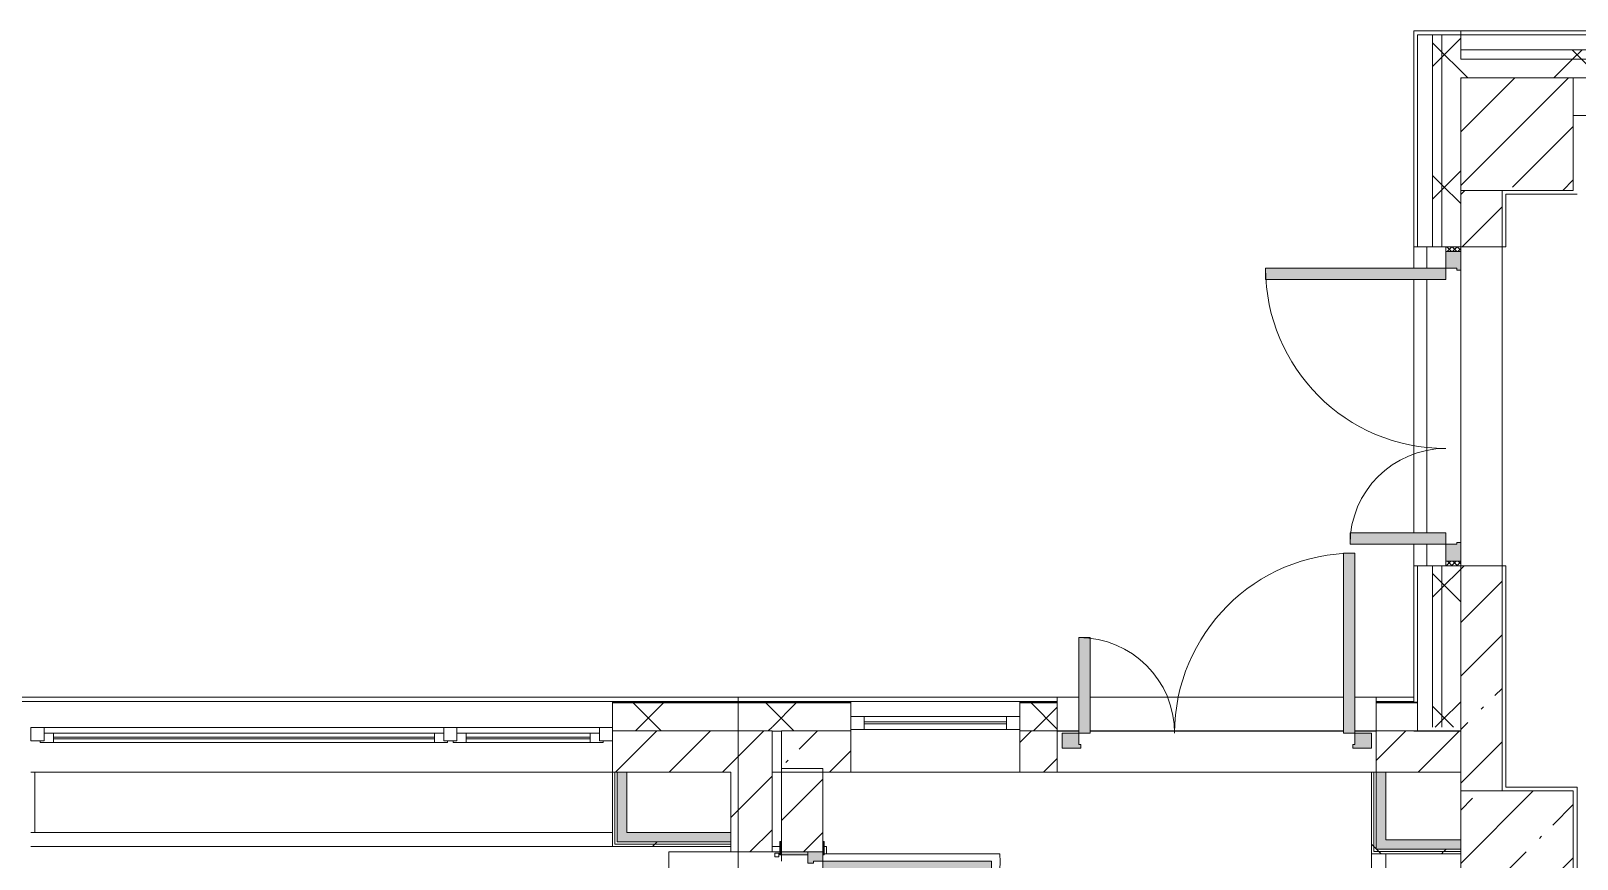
# Model space of a CAD drawing. Header units: millimetres. Extents: x 81494 to 296443, y -8553 to 29000.
# Drawn here: x 203973 to 212213, y 22937 to 27350 of the extents above; entities that cross this region are included whole.
import ezdxf

# ---------------------------------------------------------------- set-up
doc = ezdxf.new("R2010")
doc.units = ezdxf.units.MM
for name, color, linetype, lineweight, true_color in [('A-DOOR-5', 7, 'Continuous', 5, 0xe2e2e2), ('A-DOOR-6', 7, 'Continuous', 5, 0xaaaaaa), ('A-DOOR-FRAM-4', 7, 'Continuous', 5, 0xe2e2e2), ('A-DOOR-FRAM-5', 7, 'Continuous', 5, 0xaaaaaa), ('A-FLOR-2', 7, 'Continuous', 5, 0xaaaaaa), ('I-WALL-2', 7, 'Continuous', 9, 0xe7e7e7)]:
    doc.layers.add(name, color=color, linetype=linetype, lineweight=lineweight, true_color=true_color)
for name, color, linetype, lineweight in [('A-GLAZ-3', 7, 'Continuous', 5), ('A-WALL', 7, 'Continuous', 9), ('A-WALL-4', 7, 'Continuous', 5), ('I-WALL-3', 7, 'Continuous', 5), ('S-COLS-1', 7, 'Continuous', 5), ('S-STRS-MBND-1', 7, 'Continuous', 5), ('Оси', 7, 'Continuous', 9)]:
    doc.layers.add(name, color=color, linetype=linetype, lineweight=lineweight)
pattern_1 = [(45, (169433.17, 0), (-285.123, 285.123), []), (45, (169718.3, 0), (-285.123, 285.123), [504.031, -100.806, 16.764, -84.042])]
pattern_2 = [(45, (169433.17, 0), (-353.5534, 353.5534), []), (135, (169433.17, 0), (-353.5534, -353.5534), [])]
pattern_3 = [(45, (169433.2, 0), (-530.33, 530.33), []), (135, (169433.2, 0), (-530.33, -530.33), [])]

# ---------------------------------------------------------------- blocks, each defined once
blk = doc.blocks.new('BSC_Колонна _Прямоугольная - 600х600-V199-1_3_4_птичка')
at = {"layer": 'S-COLS-1'}
h = blk.add_hatch(dxfattribs=at)
h.set_pattern_fill('FP_131', color=256, style=0, pattern_type=2)
h.set_pattern_definition([(45, (-42460, -26800), (-285.123, 285.123), []), (45, (-42174.88, -26800), (-285.123, 285.123), [504.031, -100.806, 16.764, -84.042])])
h.paths.add_polyline_path([(-80, -300), (300, -300), (300, 300), (-300, 300), (-300, -300)])
for p, q in [((300, 300), (-300, 300)), ((-300, 300), (-300, -300)), ((300, -300), (300, 300)), ((-300, -300), (300, -300))]:
    blk.add_line(p, q, dxfattribs=at)
blk = doc.blocks.new('BSC_Колонна _Прямоугольная - 600х600-V210-1_3_4_птичка')
at = {"layer": 'S-COLS-1'}
h = blk.add_hatch(dxfattribs=at)
h.set_pattern_fill('FP_141', color=256, style=0, pattern_type=2)
h.set_pattern_definition([(45, (-42460, -23000), (-285.123, 285.123), []), (45, (-42174.88, -23000), (-285.123, 285.123), [504.031, -100.806, 16.764, -84.042])])
h.paths.add_polyline_path([(300, -300), (300, 300), (-300, 300), (-300, -300), (-80, -300)])
for p, q in [((300, 300), (-300, 300)), ((-300, 300), (-300, -300)), ((300, -300), (300, 300)), ((-300, -300), (300, -300))]:
    blk.add_line(p, q, dxfattribs=at)
blk = doc.blocks.new('110_Дверь_СКБ_2Ст - Д-1 Лестничная клетка EIS60-24280000-1_3_4_птичка')
at = {"layer": 'A-DOOR-5'}
for points in [[(-637.5, 1010), (-637.5, 110), (-587.5, 110), (-587.5, 1010), (-617.3, 1010)], [(639.2, 510), (612.5, 510), (612.5, 110), (662.5, 110), (662.5, 510)], [(702.2, 30), (697.5, 30), (702.2, -110), (712.5, -110), (712.5, 30), (706.7, 30)]]:
    blk.add_hatch(color=256, dxfattribs=at).paths.add_polyline_path(points)
h = blk.add_hatch(color=256, dxfattribs=at)
h.paths.add_polyline_path([(712.5, 110), (662.5, 109.3), (662.5, 60), (652.5, 60), (652.5, 30), (712.5, 30)])
h.paths.add_polyline_path([(-687.5, 110), (-685.4, 30), (-627.5, 31.7), (-627.5, 60), (-637.5, 60), (-637.5, 110), (-685.4, 110)])
at = {"layer": 'A-DOOR-FRAM-4'}
for points in [[(-685.4, 118), (-742.5, 118), (-742.5, 110), (-672.5, 110), (-672.5, 118)], [(706.7, 118), (697.5, 118), (697.5, 110), (767.5, 110), (767.5, 118), (712.5, 118)], [(-687.5, 30), (-685.4, -110), (-672.5, -110), (-673.1, 30), (-685.4, 30)], [(-687.5, -110), (-742.5, -110), (-742.5, -118), (-672.5, -118), (-673.1, -110), (-685.4, -110)], [(767.5, -110), (697.5, -110), (702.2, -118), (767.5, -118)]]:
    blk.add_hatch(color=256, dxfattribs=at).paths.add_polyline_path(points)
at = {"layer": 'A-DOOR-6'}
for p, q in [((-637.5, 1010), (-637.5, 110)), ((-587.5, 1010), (-637.5, 1010)), ((-587.5, 110), (-587.5, 1010)), ((662.5, 510), (612.5, 510)), ((612.5, 510), (612.5, 110)), ((662.5, 110), (662.5, 510)), ((-637.5, 110), (-587.5, 110)), ((612.5, 110), (662.5, 110))]:
    blk.add_line(p, q, dxfattribs=at)
for centre, radius, start, end in [((-637.5, 110), 900, 0, 90), ((662.5, 110), 400, 90, 180)]:
    blk.add_arc(centre, radius, start, end, dxfattribs=at)
at = {"layer": 'A-DOOR-FRAM-5'}
for p, q in [((-672.5, 118), (-742.5, 118)), ((-742.5, 118), (-742.5, 110)), ((-742.5, 110), (-672.5, 110)), ((-637.5, 110), (-687.5, 110)), ((-687.5, 110), (-687.5, 30)), ((-672.5, 110), (-672.5, 118)), ((-637.5, 60), (-637.5, 110)), ((662.5, 110), (662.5, 60)), ((712.5, 110), (662.5, 110)), ((767.5, 118), (697.5, 118)), ((697.5, 118), (697.5, 110)), ((697.5, 110), (767.5, 110)), ((712.5, 30), (712.5, 110)), ((767.5, 110), (767.5, 118)), ((-687.5, 30), (-627.5, 30)), ((-672.5, 30), (-687.5, 30)), ((-687.5, 30), (-687.5, -110)), ((-672.5, -110), (-672.5, 30)), ((-627.5, 60), (-637.5, 60)), ((-627.5, 30), (-627.5, 60)), ((662.5, 60), (652.5, 60)), ((652.5, 60), (652.5, 30)), ((652.5, 30), (712.5, 30)), ((712.5, 30), (697.5, 30)), ((697.5, 30), (697.5, -110)), ((712.5, -110), (712.5, 30)), ((-672.5, -110), (-742.5, -110)), ((-742.5, -110), (-742.5, -118)), ((-742.5, -118), (-672.5, -118)), ((-687.5, -110), (-672.5, -110)), ((-672.5, -118), (-672.5, -110)), ((697.5, -110), (712.5, -110)), ((767.5, -110), (697.5, -110)), ((697.5, -110), (697.5, -118)), ((697.5, -118), (767.5, -118)), ((767.5, -118), (767.5, -110))]:
    blk.add_line(p, q, dxfattribs=at)
blk = doc.blocks.new('120_Окно_СКБ_2Ст - 120_Окно_СКБ_2Ст 3100х2500 _мал_створка слева_-V255-1_3_4_птичка')
at = {"layer": 'A-GLAZ-3'}
for p, q in [((-1550, -127), (-1550, -57)), ((-1550, -57), (-1480, -57)), ((1550, -57), (-1550, -57)), ((-1480, -57), (-1480, -127)), ((650, -127), (650, -57)), ((650, -57), (720, -57)), ((720, -57), (720, -127)), ((1480, -127), (1480, -57)), ((1480, -57), (1550, -57)), ((1550, -57), (1550, -127)), ((-1480, -127), (-1550, -127)), ((-1550, -127), (-1500, -127)), ((-1480, -127), (-1500, -127)), ((-1500, -127), (-1500, -137)), ((-1500, -137), (670, -137)), ((670, -137), (-1500, -137)), ((650, -87), (-1480, -87)), ((-1480, -87), (-1480, -127)), ((-1430, -137), (-1430, -87)), ((-1430, -107), (600, -107)), ((600, -117), (-1430, -117)), ((600, -137), (600, -87)), ((650, -127), (650, -87)), ((720, -127), (650, -127)), ((670, -127), (650, -127)), ((670, -127), (700, -127)), ((670, -137), (670, -127)), ((720, -127), (700, -127)), ((700, -127), (700, -137)), ((700, -137), (1500, -137)), ((1500, -137), (700, -137)), ((1480, -87), (720, -87)), ((720, -87), (720, -127)), ((770, -137), (770, -87)), ((770, -107), (1430, -107)), ((1430, -117), (770, -117)), ((1430, -137), (1430, -87)), ((1480, -127), (1480, -87)), ((1550, -127), (1480, -127)), ((1500, -127), (1480, -127)), ((1500, -127), (1550, -127)), ((1500, -137), (1500, -127))]:
    blk.add_line(p, q, dxfattribs=at)
blk = doc.blocks.new('110_Дверь_СКБ_2Ст_Наружная - ДН-1_л__ Двухстворчатая 1350 х3200 _ЛК_ в свету с верхним остеклением 2-22448815-1_3_4_птичка')
at = {"layer": 'A-DOOR-5'}
for points in [[(754.5, -91), (754.5, 869), (694.5, 869), (694.5, -91)], [(-655.5, -91), (-655.5, 419), (-715.5, 419), (-715.5, -91)]]:
    blk.add_hatch(color=256, dxfattribs=at).paths.add_polyline_path(points)
h = blk.add_hatch(color=256, dxfattribs=at)
h.paths.add_polyline_path([(754.5, -171), (844.5, -171), (844.5, -91), (754.5, -91), (754.5, -151), (744.5, -151), (744.5, -171)])
h.paths.add_polyline_path([(-805.5, -171), (-705.5, -171), (-705.5, -151), (-715.5, -151), (-715.5, -91), (-805.5, -91)])
at = {"layer": 'A-DOOR-6'}
for p, q in [((754.5, 869), (694.5, 869)), ((694.5, 869), (694.5, -91)), ((754.5, -91), (754.5, 869)), ((-715.5, 419), (-715.5, -91)), ((-655.5, 419), (-715.5, 419)), ((-655.5, -91), (-655.5, 419)), ((-715.5, -91), (-655.5, -91)), ((694.5, -91), (754.5, -91))]:
    blk.add_line(p, q, dxfattribs=at)
for centre, radius, start, end in [((754.5, -91), 960, 90, 180), ((-715.5, -91), 510, 0, 90)]:
    blk.add_arc(centre, radius, start, end, dxfattribs=at)
at = {"layer": 'A-DOOR-FRAM-5'}
for p, q in [((-715.5, -91), (-805.5, -91)), ((-805.5, -91), (-805.5, -171)), ((-715.5, -151), (-715.5, -91)), ((-705.5, -151), (-715.5, -151)), ((-705.5, -171), (-705.5, -151)), ((754.5, -151), (744.5, -151)), ((744.5, -151), (744.5, -171)), ((754.5, -91), (754.5, -151)), ((844.5, -91), (754.5, -91)), ((844.5, -171), (844.5, -91)), ((-805.5, -171), (-705.5, -171)), ((744.5, -171), (844.5, -171))]:
    blk.add_line(p, q, dxfattribs=at)
blk = doc.blocks.new('120_Окно_СКБ_1Ст - 120_Окно_СКБ_1Ст 900х2500_h_ глухое-23537403-1_3_4_птичка')
at = {"layer": 'A-GLAZ-3'}
for p, q in [((-450, -67), (-450, 3)), ((-450, 3), (-380, 3)), ((450, 3), (-450, 3)), ((-380, 3), (-380, -67)), ((380, -67), (380, 3)), ((380, 3), (450, 3)), ((450, 3), (450, -67)), ((-380, -67), (-450, -67)), ((-450, -67), (450, -67)), ((380, -27), (-380, -27)), ((380, -37), (-380, -37)), ((450, -67), (380, -67))]:
    blk.add_line(p, q, dxfattribs=at)
blk = doc.blocks.new('110_Дверь_СКБ_2Ст_Наружная - ДН-1_л__ Двухстворчатая 1350 х3200 _ЛК_ в свету с верхним остеклением EI30-23529464-1_3_4_птичка')
at = {"layer": 'A-DOOR-5'}
for points in [[(694.5, -25), (694.5, -45), (754.5, -45), (754.5, 915), (694.5, 915), (694.5, 25)], [(-715.5, 91.6), (-715.5, -45), (-655.5, -45), (-655.5, 465), (-715.5, 465), (-715.5, 91.9)]]:
    blk.add_hatch(color=256, dxfattribs=at).paths.add_polyline_path(points)
h = blk.add_hatch(color=256, dxfattribs=at)
h.paths.add_polyline_path([(-805.5, -125), (-705.5, -125), (-705.5, -105), (-715.5, -105), (-715.5, -45), (-805.5, -45)])
h.paths.add_polyline_path([(744.5, -125), (844.5, -125), (844.5, -45), (754.5, -45), (754.5, -105), (744.5, -105)])
at = {"layer": 'A-DOOR-6'}
h = blk.add_hatch(dxfattribs=at)
h.set_pattern_fill('FP_200', color=256, style=0, pattern_type=2)
h.set_pattern_definition([(135, (1451.41, 189.685), (-14.14214, -14.14214), []), (225, (1451.41, 189.685), (14.14214, -14.14214), [])])
h.paths.add_polyline_path([(844.5, -45), (844.5, -125), (869.5, -125), (869.5, -45)])
at = {"layer": 'A-DOOR-FRAM-5'}
h = blk.add_hatch(dxfattribs=at)
h.set_pattern_fill('FP_201', color=256, style=0, pattern_type=2)
h.set_pattern_definition([(45, (-671.384, 189.685), (-14.1421, 14.1421), []), (135, (-671.384, 189.685), (-14.1421, -14.1421), [])])
h.paths.add_polyline_path([(-830.5, -45), (-830.5, -125), (-805.5, -125), (-805.5, -45)])
at = {"layer": 'A-DOOR-6'}
for p, q in [((754.5, 915), (694.5, 915)), ((694.5, 915), (694.5, -45)), ((754.5, -45), (754.5, 915)), ((-715.5, 465), (-715.5, -45)), ((-655.5, 465), (-715.5, 465)), ((-655.5, -45), (-655.5, 465)), ((-715.5, -45), (-655.5, -45)), ((694.5, -45), (754.5, -45))]:
    blk.add_line(p, q, dxfattribs=at)
for centre, radius, start, end in [((754.5, -45), 960, 90, 180), ((-715.5, -45), 510, 0, 90)]:
    blk.add_arc(centre, radius, start, end, dxfattribs=at)
at = {"layer": 'A-DOOR-FRAM-5'}
for p, q in [((-805.5, -45), (-830.5, -45)), ((-830.5, -45), (-830.5, -125)), ((-715.5, -45), (-805.5, -45)), ((-805.5, -45), (-805.5, -125)), ((-805.5, -125), (-805.5, -45)), ((-715.5, -105), (-715.5, -45)), ((754.5, -45), (754.5, -105)), ((844.5, -45), (754.5, -45)), ((844.5, -125), (844.5, -45)), ((869.5, -45), (844.5, -45)), ((844.5, -45), (844.5, -125)), ((869.5, -125), (869.5, -45)), ((-830.5, -125), (-805.5, -125)), ((-805.5, -125), (-705.5, -125)), ((-705.5, -105), (-715.5, -105)), ((-705.5, -125), (-705.5, -105)), ((754.5, -105), (744.5, -105)), ((744.5, -105), (744.5, -125)), ((744.5, -125), (844.5, -125)), ((844.5, -125), (869.5, -125))]:
    blk.add_line(p, q, dxfattribs=at)
blk = doc.blocks.new('Зашивка приборов отопления6 - Зашивка приборов отопления-33276534-1_3_4_птичка')
at = {"layer": 'A-WALL-4'}
for p, q in [((75235, 535), (73684.6, 535)), ((73684.6, 535), (73684.6, 460)), ((73684.6, 460), (73684.6, 60)), ((73684.6, 460), (75235, 460)), ((75235, 460), (73685, 460)), ((73685, 460), (73685, 60))]:
    blk.add_line(p, q, dxfattribs=at)
blk = doc.blocks.new('Зашивка приборов отопления11 - Зашивка приборов отопления-33278624-1_3_4_птичка')
at = {"layer": 'A-WALL-4'}
for p, q in [((37640, 23400), (34540, 23400)), ((34540, 23079), (37640, 23079)), ((37640, 23079), (34540, 23079)), ((34540, 23004), (37640, 23004))]:
    blk.add_line(p, q, dxfattribs=at)

msp = doc.modelspace()

# ---------------------------------------------------------------- hatches: boundary and pattern name
at = {"layer": 'A-WALL-4'}
h = msp.add_hatch(dxfattribs=at)
h.set_pattern_fill('FP_116', color=256, style=0, pattern_type=2)
h.set_pattern_definition(pattern_2)
h.paths.add_polyline_path([(211493.2, 23639.7), (211493.2, 24500), (211443.2, 24500), (211443.2, 23639.7), (211483.2, 23639.7)])
h.paths.add_polyline_path([(211443.2, 26200), (211493.2, 26200), (211493.2, 27330), (211443.2, 27330), (211443.2, 26416)])
h = msp.add_hatch(dxfattribs=at)
h.set_pattern_fill('FP_116', color=256, style=0, pattern_type=2)
h.set_pattern_definition(pattern_2)
h.paths.add_polyline_path([(211493.2, 23639.7), (211593.2, 23640.3), (211593.2, 24500), (211493.2, 24500), (211493.2, 23640.3)])
h.paths.add_polyline_path([(211493.2, 26200), (211593.2, 26200), (211593.2, 27330), (211493.2, 27330), (211493.2, 26500)])
h = msp.add_hatch(dxfattribs=at)
h.set_pattern_fill('FP_116', color=256, style=0, pattern_type=2)
h.set_pattern_definition(pattern_2)
h.paths.add_polyline_path([(254066.1, 27200), (254403.2, 27200), (254403.2, 27250), (249783.2, 27250), (249783.2, 27200), (253138, 27200)])
h.paths.add_polyline_path([(242929.7, 27200), (243683.2, 27200), (243683.2, 27250), (242343.2, 27250), (242343.2, 27200)])
h.paths.add_polyline_path([(239217.6, 27200), (240243.2, 27200), (240243.2, 27250), (237643.2, 27250), (237643.2, 27200), (238289.5, 27200)])
h.paths.add_polyline_path([(245783.2, 27200), (246683.2, 27200), (246683.2, 27250), (245783.2, 27250), (245783.2, 27210)])
h.paths.add_polyline_path([(229438.2, 27200), (230493.2, 27200), (230493.2, 27250), (229438.2, 27250), (229438.2, 27210)])
h.paths.add_polyline_path([(226983.2, 27200), (227138.2, 27200), (227138.2, 27250), (226293.2, 27250), (226293.2, 27200), (226783.2, 27200)])
h.paths.add_polyline_path([(236543.2, 27200), (236543.2, 27250), (235593.2, 27250), (235593.2, 27200), (236433.5, 27200)])
h.paths.add_polyline_path([(220293.2, 27200), (221193.2, 27200), (221193.2, 27250), (220293.2, 27250), (220293.2, 27210)])
h.paths.add_polyline_path([(224193.2, 27200), (224193.2, 27250), (223293.2, 27250), (223293.2, 27200), (223593.2, 27200)])
h.paths.add_polyline_path([(212304.6, 27200), (213993.2, 27200), (213993.2, 27250), (211593.2, 27250), (211593.2, 27200), (212213.2, 27200)])
h.paths.add_polyline_path([(217093.2, 27200), (218193.2, 27200), (218193.2, 27250), (217093.2, 27250), (217093.2, 27210)])
h = msp.add_hatch(dxfattribs=at)
h.set_pattern_fill('FP_116', color=256, style=0, pattern_type=2)
h.set_pattern_definition(pattern_2)
h.paths.add_polyline_path([(212193.2, 27100), (213993.2, 27100), (213993.2, 27200), (211593.2, 27200), (211593.2, 27100)])
h.paths.add_polyline_path([(254066.1, 27100), (254403.2, 27100), (254398.6, 27200), (249783.2, 27198.1), (249783.2, 27100), (253533.2, 27100)])
h.paths.add_polyline_path([(229937.2, 27100), (230493.2, 27100), (230493.2, 27200), (229438.2, 27200), (229438.2, 27100), (229593.2, 27100)])
h.paths.add_polyline_path([(235593.2, 27100), (236511.2, 27102), (236511.2, 27110), (236543.2, 27110), (236543.2, 27200), (235593.2, 27200), (235593.2, 27140)])
h.paths.add_polyline_path([(217093.2, 27100), (218193.2, 27100), (218193.2, 27200), (217093.2, 27200), (217093.2, 27139.7)])
h.paths.add_polyline_path([(220293.2, 27100), (221193.2, 27100), (221193.2, 27200), (220293.2, 27200), (220293.2, 27140)])
h.paths.add_polyline_path([(246683.2, 27100), (246683.2, 27200), (245783.2, 27200), (245783.2, 27100), (246641.8, 27100)])
h.paths.add_polyline_path([(237675.2, 27100), (240243.2, 27100), (240243.2, 27200), (237643.2, 27200), (237643.2, 27110), (237675.2, 27110), (237675.2, 27102), (237643.2, 27100)])
h.paths.add_polyline_path([(223293.2, 27100), (224193.2, 27100), (224193.2, 27200), (223293.2, 27200), (223293.2, 27140)])
h.paths.add_polyline_path([(227138.2, 27100), (227138.2, 27200), (226293.2, 27200), (226293.2, 27100), (226983.2, 27100)])
h.paths.add_polyline_path([(242973.2, 27100), (243683.2, 27100), (243683.2, 27200), (242343.2, 27200), (242343.2, 27100), (242929.7, 27100)])
h = msp.add_hatch(dxfattribs=at)
h.set_pattern_fill('FP_127', color=256, style=0, pattern_type=2)
h.set_pattern_definition([(135, (169433.17, 0), (-176.7767, -176.7767), [])])
h.paths.add_polyline_path([(220593.2, 26900), (221193.2, 26900), (221193.2, 27100), (220293.2, 27100), (220293.2, 26900)])
h.paths.add_polyline_path([(236193.2, 26900), (236493.2, 26900), (236493.2, 27100), (236193.2, 27100), (236193.2, 27091.9)])
h.paths.add_polyline_path([(212702.3, 26900), (213993.2, 26900), (213993.2, 27100), (212193.2, 27100), (212193.2, 26900), (212304.6, 26900)])
h.paths.add_polyline_path([(250083.2, 26900), (250083.2, 27100), (249783.2, 27100), (249783.2, 26900)])
h.paths.add_polyline_path([(245861.4, 26900), (246183.2, 26900), (246183.2, 27100), (245783.2, 27100), (245783.2, 26900)])
h.paths.add_polyline_path([(223293.2, 26900), (223593.2, 26900), (223593.2, 27100), (223293.2, 27100), (223293.2, 26969.4)])
h.paths.add_polyline_path([(217593.2, 26900), (217593.2, 27100), (217093.2, 27100), (217093.2, 26900)])
h.paths.add_polyline_path([(226293.2, 26900), (227138.2, 26900), (227138.2, 27100), (226293.2, 27100)])
h.paths.add_polyline_path([(243683.2, 26900), (243683.2, 27100), (243473.2, 27100), (243473.2, 26900)])
h.paths.add_polyline_path([(242973.2, 26900), (242973.2, 27100), (242343.2, 27100), (242343.2, 26900), (242929.7, 26900)])
h.paths.add_polyline_path([(229593.2, 26900), (229593.2, 27100), (229438.2, 27100), (229438.2, 26900)])
h.paths.add_polyline_path([(239743.2, 26900), (239743.2, 27100), (237643.2, 27100), (237843.2, 26900), (239217.6, 26900)])
h.paths.add_polyline_path([(237843.2, 26900), (237639.2, 27100), (237643.2, 26900), (237825, 26900)])
h.paths.add_polyline_path([(230493.2, 26900), (230493.2, 27100), (230193.2, 27100), (230193.2, 26900)])
h = msp.add_hatch(dxfattribs=at)
h.set_pattern_fill('FP_116', color=256, style=0, pattern_type=2)
h.set_pattern_definition(pattern_2)
h.paths.add_polyline_path([(203973.2, 23620), (203973.2, 23769.7), (203293.2, 23769.7), (203293.2, 23620), (203952.4, 23620)])
h.paths.add_polyline_path([(207923.2, 23620), (207923.2, 23769.7), (207073.2, 23769.7), (207073.2, 23620), (207915.9, 23620)])
h = msp.add_hatch(dxfattribs=at)
h.set_pattern_fill('FP_116', color=256, style=0, pattern_type=2)
h.set_pattern_definition(pattern_2)
h.paths.add_polyline_path([(207972.7, 23620), (208343.2, 23620), (208343.2, 23769.7), (207923.2, 23769.7), (207925.5, 23620)])
h.paths.add_polyline_path([(209443.2, 23620), (209443.2, 23769.7), (209243.2, 23769.7), (209243.2, 23620)])
h.paths.add_polyline_path([(211343.2, 23620), (211363.2, 23620), (211363.2, 23769.7), (211143.2, 23769.7), (211143.2, 23620), (211193.2, 23620)])
at = {"layer": 'I-WALL-2'}
for points in [[(207098.2, 23029), (207148.2, 23029), (207148.2, 23400), (207098.2, 23400), (207098.2, 23079)], [(211193.2, 22990), (211193.2, 23400), (211143.2, 23400), (211143.2, 22990)], [(207664.5, 23029), (207703.2, 23029), (207703.2, 23079), (207148.2, 23079), (207148.2, 23029)], [(211441.8, 22990), (211593.2, 22990), (211593.2, 23040), (211193.2, 23040), (211193.2, 22990), (211376.6, 22990)]]:
    msp.add_hatch(color=256, dxfattribs=at).paths.add_polyline_path(points)
at = {"layer": 'I-WALL-3'}
h = msp.add_hatch(dxfattribs=at)
h.set_pattern_fill('FP_96', color=256, style=0, pattern_type=2)
h.set_pattern_definition(pattern_1)
h.paths.add_polyline_path([(211706.8, 23300), (211813.2, 23300), (211813.2, 24500), (211593.2, 24500), (211593.2, 23300)])
h.paths.add_polyline_path([(211629.3, 26200), (211813.2, 26200), (211813.2, 26500), (211593.2, 26500), (211593.2, 26200)])
h = msp.add_hatch(dxfattribs=at)
h.set_pattern_fill('FP_96', color=256, style=0, pattern_type=2)
h.set_pattern_definition(pattern_1)
h.paths.add_polyline_path([(203470.6, 23400), (203973.2, 23400), (203973.2, 23620), (203043.2, 23619.7), (203043.2, 23400), (203443.2, 23400)])
h.paths.add_polyline_path([(207703.2, 23400), (207923.2, 23400), (207923.2, 23619.7), (207916.2, 23612.7)])
h.paths.add_polyline_path([(207703.2, 23400), (207915.9, 23620), (207073.2, 23619.7), (207073.2, 23400), (207664.5, 23400)])
h = msp.add_hatch(dxfattribs=at)
h.set_pattern_fill('FP_96', color=256, style=0, pattern_type=2)
h.set_pattern_definition(pattern_1)
h.paths.add_polyline_path([(211143.2, 23400), (211593.2, 23400), (211588.1, 23620), (211143.2, 23619.7)])
h.paths.add_polyline_path([(208193.2, 23400), (208343.2, 23400), (208343.2, 23620), (207973.2, 23619.7), (207973.2, 23420.3), (208193.2, 23420.3)])
h.paths.add_polyline_path([(209443.2, 23400), (209443.2, 23620), (209243.2, 23619.7), (209243.2, 23400)])
h = msp.add_hatch(dxfattribs=at)
h.set_pattern_fill('FP_96', color=256, style=0, pattern_type=2)
h.set_pattern_definition(pattern_1)
h.paths.add_polyline_path([(208193.2, 10450), (208191.1, 12125), (207973.2, 12125), (207973.2, 10450)])
h.paths.add_polyline_path([(208187.6, 13525), (208193.2, 13530.4), (208193.2, 21575.3), (207973.2, 21575.3), (207973.2, 13525)])
h.paths.add_polyline_path([(208193.2, 22975.3), (208193.2, 23420.3), (207973.2, 23420.3), (207973.2, 22975.3), (208143.2, 22975.3)])
h = msp.add_hatch(dxfattribs=at)
h.set_pattern_fill('FP_96', color=256, style=0, pattern_type=2)
h.set_pattern_definition(pattern_1)
h.paths.add_polyline_path([(207923.2, 15200), (207923.2, 21575.3), (207703.2, 21575.3), (207703.2, 15200)])
h.paths.add_polyline_path([(207703.2, 22975.3), (207923.2, 22975.3), (207923.2, 23400), (207703.2, 23400), (207703.2, 23004)])
h = msp.add_hatch(dxfattribs=at)
h.set_pattern_fill('FP_214', color=256, style=0, pattern_type=2)
h.set_pattern_definition(pattern_3)
h.paths.add_polyline_path([(211130.7, 22965), (211130.7, 23400), (211118.2, 23400), (211118.2, 22965)])
h = msp.add_hatch(dxfattribs=at)
h.set_pattern_fill('FP_214', color=256, style=0, pattern_type=2)
h.set_pattern_definition(pattern_3)
h.paths.add_polyline_path([(211130.7, 22977.5), (211143.2, 22977.5), (211143.2, 23400), (211130.7, 23400), (211130.7, 23040)])
h = msp.add_hatch(dxfattribs=at)
h.set_pattern_fill('FP_214', color=256, style=0, pattern_type=2)
h.set_pattern_definition(pattern_3)
h.paths.add_polyline_path([(203898.2, 23004), (203973.2, 23004), (203973.2, 23016.5), (203643.2, 23016.5), (203643.2, 23004), (203663.2, 23004)])
h = msp.add_hatch(dxfattribs=at)
h.set_pattern_fill('FP_214', color=256, style=0, pattern_type=2)
h.set_pattern_definition(pattern_3)
h.paths.add_polyline_path([(207703.2, 23004), (207703.2, 23016.5), (207085.7, 23013.4), (207085.7, 23004), (207683.2, 23004)])
h = msp.add_hatch(dxfattribs=at)
h.set_pattern_fill('FP_214', color=256, style=0, pattern_type=2)
h.set_pattern_definition(pattern_3)
h.paths.add_polyline_path([(207664.5, 23016.5), (207703.2, 23016.5), (207703.2, 23029), (207098.2, 23029), (207098.2, 23016.5), (207148.2, 23016.5)])
h = msp.add_hatch(dxfattribs=at)
h.set_pattern_fill('FP_214', color=256, style=0, pattern_type=2)
h.set_pattern_definition(pattern_3)
h.paths.add_polyline_path([(211491.4, 22977.5), (211593.2, 22977.5), (211593.2, 22990), (211143.2, 22990), (211143.2, 22977.5), (211430.5, 22977.5)])
h = msp.add_hatch(dxfattribs=at)
h.set_pattern_fill('FP_214', color=256, style=0, pattern_type=2)
h.set_pattern_definition(pattern_3)
h.paths.add_polyline_path([(211496, 22965), (211593.2, 22965), (211593.2, 22977.5), (211130.7, 22975), (211130.7, 22965), (211493.9, 22965)])

# ---------------------------------------------------------------- linework, layer by layer
at = {"layer": 'A-FLOR-2'}
for p, q in [((212213.2, 26480), (211833.2, 26480)), ((211833.2, 26480), (211833.2, 26200)), ((211343.2, 26200), (211343.2, 26085)), ((211833.2, 26200), (211813.2, 26200)), ((211343.2, 26025), (211343.2, 24675)), ((211343.2, 24615), (211343.2, 24500)), ((211813.2, 24500), (211833.2, 24500)), ((211833.2, 24500), (211833.2, 23320)), ((203993.2, 23400), (203993.2, 23079)), ((207073.2, 23400), (203993.2, 23400)), ((207973.2, 23400), (207923.2, 23400)), ((211833.2, 23320), (212213.2, 23320)), ((212213.2, 23320), (212213.2, 22100)), ((203993.2, 23079), (207073.2, 23079)), ((207965.2, 23004), (207923.2, 23004)), ((208213.2, 23004), (208201.2, 23004)), ((208213.2, 22965.3), (208213.2, 23004)), ((207373.2, 22975.3), (207373.2, 21575.3)), ((207703.2, 22975.3), (207373.2, 22975.3)), ((207965.2, 22975.3), (207923.2, 22975.3)), ((207973.2, 22925.3), (207973.2, 22960.3)), ((209137.3, 22965.3), (208201.2, 22965.3))]:
    msp.add_line(p, q, dxfattribs=at)
msp.add_arc((208193.2, 22925.3), 945, 283.90489, 2.42594, dxfattribs=at)
at = {"layer": 'A-WALL'}
for p, q in [((211363.2, 27330), (211593.2, 27330)), ((211363.2, 27330), (211363.2, 26200)), ((211443.2, 27330), (211443.2, 26200)), ((211493.2, 27330), (211493.2, 26200)), ((211593.2, 27350), (211593.2, 27200)), ((213993.2, 27330), (211593.2, 27330)), ((213993.2, 27250), (211593.2, 27250)), ((213993.2, 27200), (211593.2, 27200)), ((213993.2, 27100), (212193.2, 27100)), ((212193.2, 27100), (213993.2, 27100)), ((211593.2, 26200), (211593.2, 26500)), ((211363.2, 24500), (211363.2, 23639.7)), ((211443.2, 24500), (211443.2, 23639.7)), ((211493.2, 24500), (211493.2, 23639.7)), ((211593.2, 23639.7), (211593.2, 24500)), ((208343.2, 23772.7), (207073.2, 23772.7)), ((208343.2, 23769.7), (207073.2, 23769.7)), ((209443.2, 23772.7), (209243.2, 23772.7)), ((209443.2, 23769.7), (209243.2, 23769.7)), ((211363.2, 23772.7), (211143.2, 23772.7)), ((211363.2, 23769.7), (211143.2, 23769.7)), ((211343.2, 23772.7), (211343.2, 23777.7)), ((207923.2, 23620), (207073.2, 23620)), ((207923.2, 23619.7), (207923.2, 23620)), ((207973.2, 23619.7), (207973.2, 23620)), ((207973.2, 23620), (208343.2, 23620)), ((209243.2, 23620), (209443.2, 23620)), ((211143.2, 23620), (211343.2, 23620)), ((211343.2, 23620), (211343.2, 23619.7)), ((211343.2, 23619.7), (211363.2, 23619.7)), ((207148.2, 23400), (207073.2, 23400)), ((207085.7, 23016.5), (207085.7, 23400)), ((207098.2, 23029), (207098.2, 23400)), ((211130.7, 22977.5), (211130.7, 23400)), ((211193.2, 23400), (211143.2, 23400)), ((211143.2, 22990), (211143.2, 23400)), ((207703.2, 23016.5), (207085.7, 23016.5)), ((207703.2, 23029), (207098.2, 23029)), ((211593.2, 22990), (211143.2, 22990)), ((211593.2, 22977.5), (211130.7, 22977.5))]:
    msp.add_line(p, q, dxfattribs=at)
at = {"layer": 'A-WALL-4'}
for p, q in [((211593.2, 27350), (211343.2, 27350)), ((211343.2, 27350), (211343.2, 26200)), ((211593.2, 27350), (236543.2, 27350)), ((212193.2, 26900), (213993.2, 26900)), ((211343.2, 26200), (211513.2, 26200)), ((211413.2, 26085), (211413.2, 26200)), ((211593.2, 26075), (211593.2, 24625)), ((211413.2, 24675), (211413.2, 26025)), ((211413.2, 24500), (211413.2, 24615)), ((211513.2, 24500), (211343.2, 24500)), ((211343.2, 24500), (211343.2, 23777.7)), ((203293, 23799.7), (209558.2, 23799.7)), ((203293.2, 23777.7), (209443.2, 23777.7)), ((207073.2, 23777.7), (207073.2, 23620)), ((208343.2, 23620), (208343.2, 23777.7)), ((209243.2, 23777.7), (209243.2, 23620)), ((209443.2, 23620), (209443.2, 23799.7)), ((209618.2, 23799.7), (210968.2, 23799.7)), ((211028.2, 23799.7), (211343.8, 23799.7)), ((211143.2, 23799.7), (211143.2, 23620)), ((211343.2, 23777.7), (211143.2, 23777.7)), ((207923.2, 23619.7), (207973.2, 23619.7)), ((209558.2, 23619.7), (209443.2, 23619.7)), ((210968.2, 23619.7), (209618.2, 23619.7)), ((211143.2, 23619.7), (211028.2, 23619.7)), ((211363.2, 23639.7), (211363.2, 23619.7)), ((211363.2, 23619.7), (211593.2, 23619.7)), ((207938.2, 22969.3), (207938.2, 22949.3)), ((207958.2, 22969.3), (207938.2, 22969.3)), ((207938.2, 22949.3), (207958.2, 22949.3)), ((207958.2, 22949.3), (207958.2, 22969.3))]:
    msp.add_line(p, q, dxfattribs=at)
at = {"layer": 'I-WALL-3'}
for p, q in [((211813.2, 26500), (211813.2, 23300)), ((211593.2, 26200), (211813.2, 26200)), ((211813.2, 24500), (211593.2, 24500)), ((207073.2, 23620), (207073.2, 23004)), ((207923.2, 22975.3), (207923.2, 23619.7)), ((207973.2, 23619.7), (207973.2, 23030.3)), ((208343.2, 23400), (208343.2, 23620)), ((209243.2, 23620), (209243.2, 23400)), ((209443.2, 23400), (209443.2, 23620)), ((209443.2, 23620), (209558.2, 23620)), ((209618.2, 23620), (210968.2, 23620)), ((211028.2, 23620), (211143.2, 23620)), ((211143.2, 23620), (211143.2, 23400)), ((211593.2, 23620), (211343.2, 23620)), ((211593.2, 23639.7), (211593.2, 23300)), ((208193.2, 23420.3), (207973.2, 23420.3)), ((208193.2, 23030.3), (208193.2, 23420.3)), ((203993.2, 23400), (203973.2, 23400)), ((207148.2, 23400), (207703.2, 23400)), ((207148.2, 23079), (207148.2, 23400)), ((207703.2, 23400), (207703.2, 22975.3)), ((211143.2, 23400), (207973.2, 23400)), ((211118.2, 23400), (211118.2, 22965)), ((211193.2, 23400), (211593.2, 23400)), ((211193.2, 23040), (211193.2, 23400)), ((207703.2, 23079), (207148.2, 23079)), ((207073.2, 23004), (207703.2, 23004)), ((211593.2, 23040), (211193.2, 23040)), ((207703.2, 22975.3), (207923.2, 22975.3)), ((211118.2, 22965), (211593.2, 22965))]:
    msp.add_line(p, q, dxfattribs=at)
at = {"layer": 'S-STRS-MBND-1'}
for p, q in [((208193.2, 23400), (208193.2, 20600)), ((211593.2, 23400), (208193.2, 23400)), ((211593.2, 20600), (211593.2, 23400))]:
    msp.add_line(p, q, dxfattribs=at)
at = {"layer": 'Оси'}
msp.add_line((207743.2, 11299.7), (207743.2, 23799.7), dxfattribs=at)

# ---------------------------------------------------------------- block references
at = {"layer": 'A-DOOR-6'}
for name, p, rotation in [('110_Дверь_СКБ_2Ст_Наружная - ДН-1_л__ Двухстворчатая 1350 х3200 _ЛК_ в свету с верхним остеклением EI30-23529464-1_3_4_птичка', (211468.2, 25330.5), 89.9999999999999), ('110_Дверь_СКБ_2Ст - Д-1 Лестничная клетка EIS60-24280000-1_3_4_птичка', (208083.2, 22287.8), 269.9999999999999)]:
    msp.add_blockref(name, p, dxfattribs=dict(at, rotation=rotation))
msp.add_blockref('110_Дверь_СКБ_2Ст_Наружная - ДН-1_л__ Двухстворчатая 1350 х3200 _ЛК_ в свету с верхним остеклением 2-22448815-1_3_4_птичка', (210273.7, 23698.7), dxfattribs=at)
at = {"layer": 'A-GLAZ-3'}
for name, p in [('120_Окно_СКБ_1Ст - 120_Окно_СКБ_1Ст 900х2500_h_ глухое-23537403-1_3_4_птичка', (208793.2, 23694.7)), ('120_Окно_СКБ_2Ст - 120_Окно_СКБ_2Ст 3100х2500 _мал_створка слева_-V255-1_3_4_птичка', (205523.2, 23694.7))]:
    msp.add_blockref(name, p, dxfattribs=at)
at = {"layer": 'A-WALL-4'}
msp.add_blockref('Зашивка приборов отопления11 - Зашивка приборов отопления-33278624-1_3_4_птичка', (169433.2, 0), dxfattribs=at)
at = {"layer": 'A-WALL-4', "rotation": 89.9999999999998}
msp.add_blockref('Зашивка приборов отопления6 - Зашивка приборов отопления-33276534-1_3_4_птичка', (211653.2, -52270), dxfattribs=at)
at = {"layer": 'S-COLS-1'}
for name, p in [('BSC_Колонна _Прямоугольная - 600х600-V199-1_3_4_птичка', (211893.2, 26800)), ('BSC_Колонна _Прямоугольная - 600х600-V210-1_3_4_птичка', (211893.2, 23000))]:
    msp.add_blockref(name, p, dxfattribs=at)

doc.saveas('drawing.dxf')
